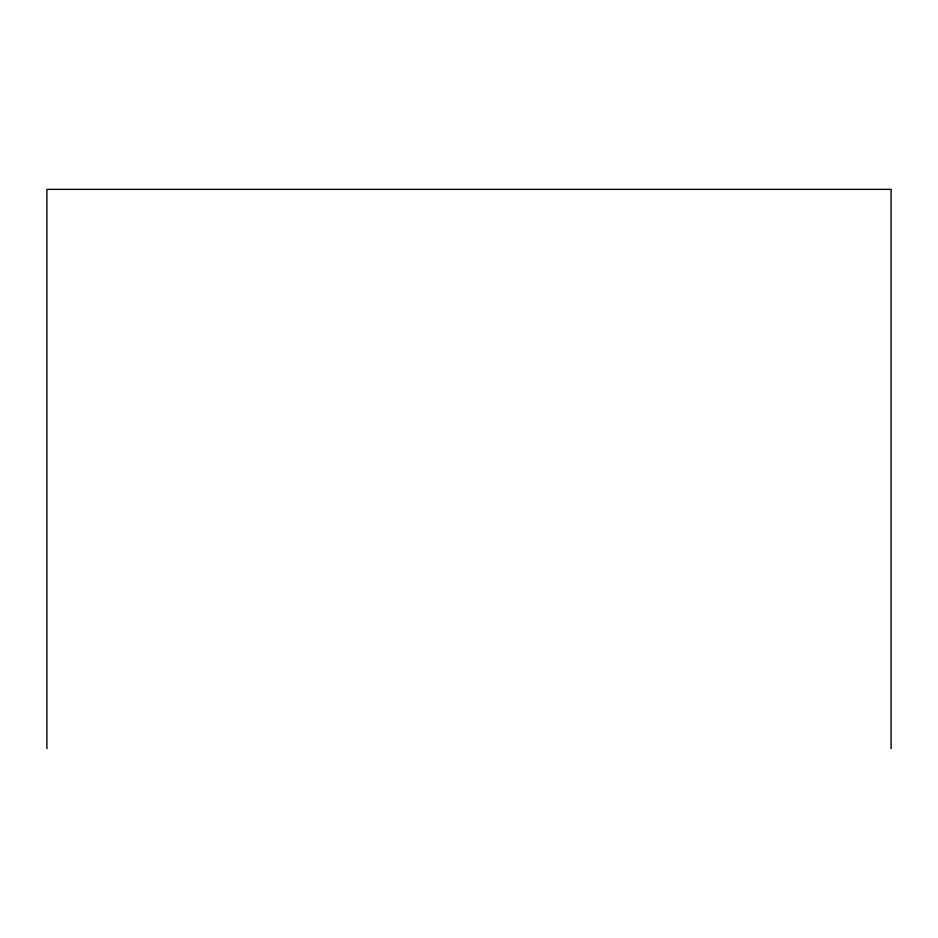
<?xml version="1.0" encoding="UTF-8"?>
<svg xmlns="http://www.w3.org/2000/svg" width="938" height="938" viewBox="0 0 938 938"><rect width="100%" height="100%" fill="white"/><g stroke="black" fill="none" stroke-linecap="round" stroke-linejoin="round"><path stroke-width="1.41" d="M891.1 748.641L891.1 189.359L46.9 189.359L46.9 748.641"/></g></svg>
